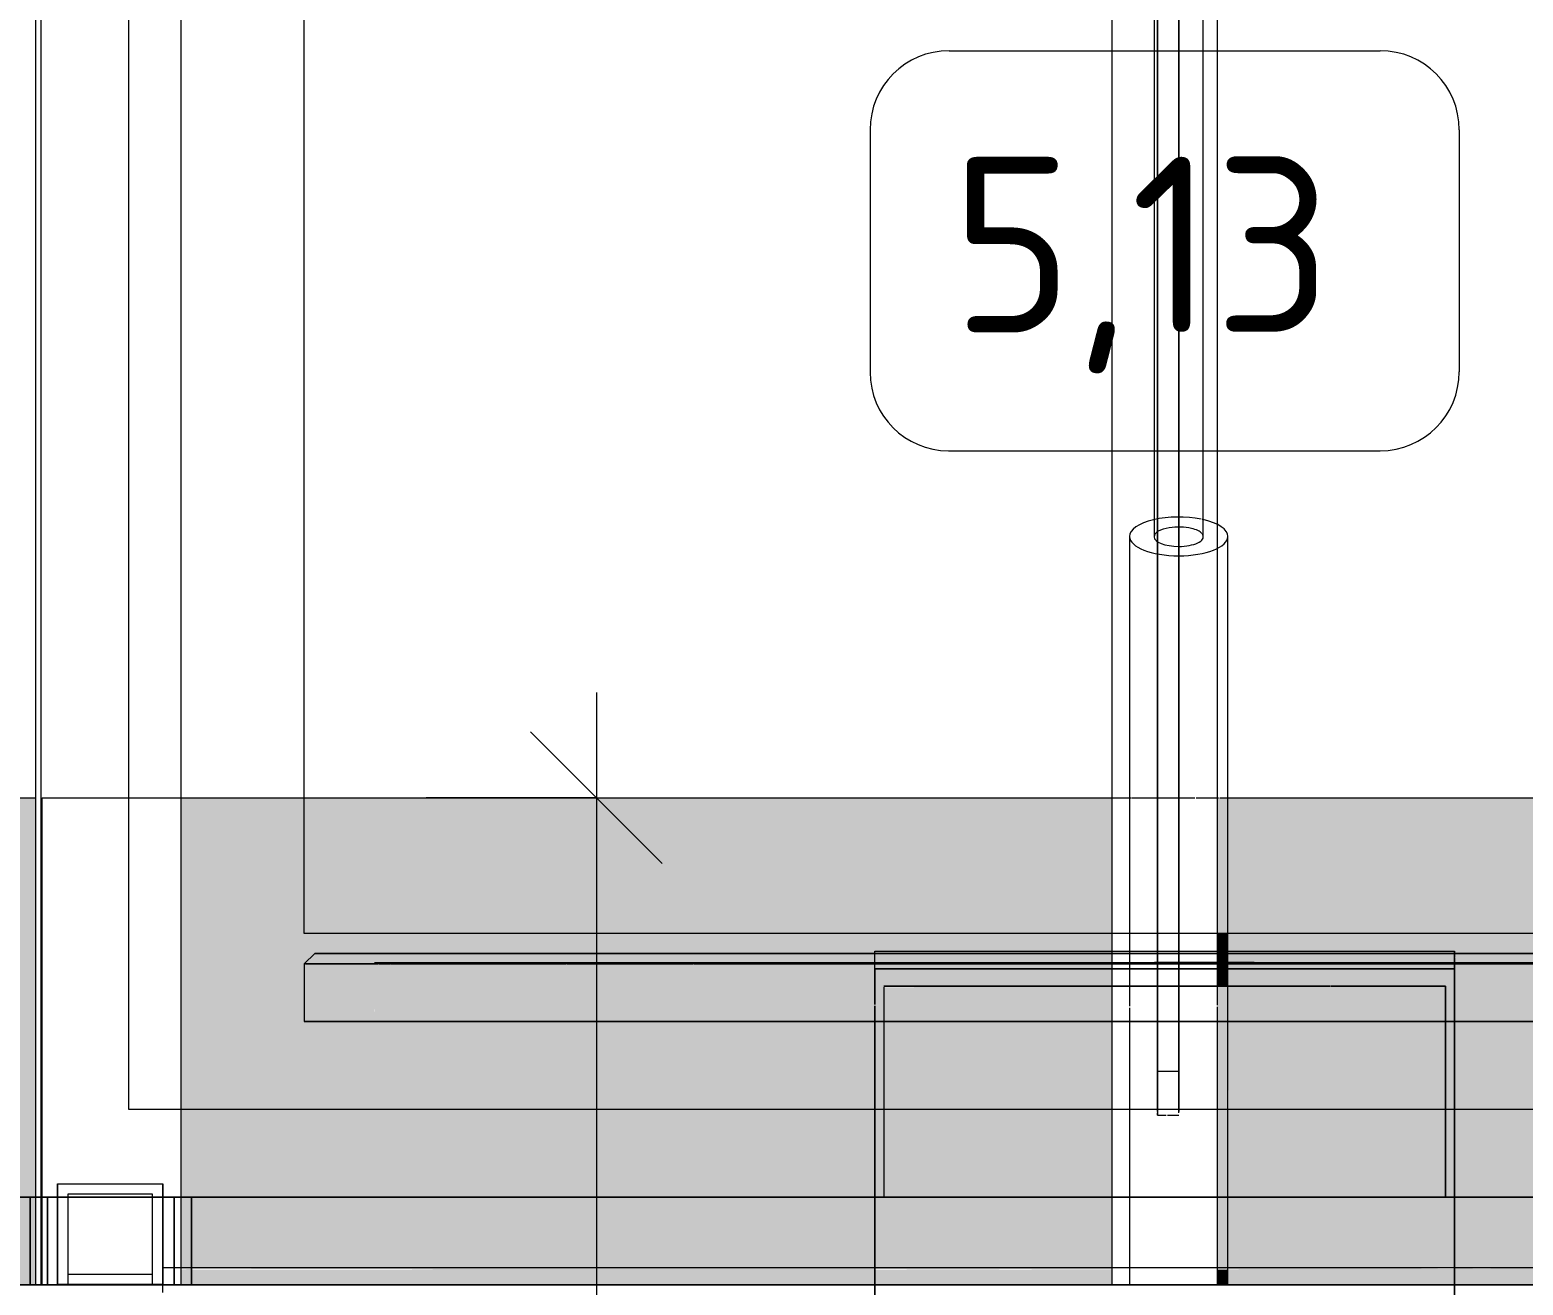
# Model space of a CAD drawing. Header units: millimetres. Extents: x 39486 to 115248, y -1987 to 27400.
# Drawn here: x 87314 to 87739.2, y 6461.3 to 6818.6 of the extents above; entities that cross this region are included whole.
import ezdxf

# ---------------------------------------------------------------- set-up
doc = ezdxf.new("R2010")
doc.units = ezdxf.units.MM
for name, color, linetype, lineweight in [('0-1', 7, 'Continuous', 9), ('A-ANNO-DIMS', 7, 'Continuous', 9), ('A-ANNO-DIMS-25', 7, 'Continuous', 9), ('I-FURN-IDEN', 7, 'Continuous', 9), ('I-WALL', 7, 'Continuous', 9)]:
    doc.layers.add(name, color=color, linetype=linetype, lineweight=lineweight)
for name, color, linetype, lineweight, true_color in [('I-FURN-10', 7, 'Continuous', 9, 0xf3f3f3), ('I-FURN-100', 7, 'Continuous', 9, 0xef9494), ('I-FURN-12', 7, 'Continuous', 9, 0xc9c9c9), ('I-FURN-13', 7, 'Continuous', 9, 0xb3b3b3), ('I-FURN-14', 7, 'Continuous', 9, 0xe0e0e0), ('I-FURN-15', 7, 'Continuous', 9, 0xe9bcbc), ('I-FURN-16', 7, 'Continuous', 9, 0xf2c6c6), ('I-FURN-17', 7, 'Continuous', 9, 0xedaeae), ('I-FURN-18', 7, 'Continuous', 9, 0xefd0d0), ('I-FURN-19', 7, 'Continuous', 9, 0xf5d7d7), ('I-FURN-20', 7, 'Continuous', 9, 0xd3d3d3), ('I-FURN-21', 7, 'Continuous', 9, 0xf38282), ('I-FURN-22', 7, 'Continuous', 9, 0xef7474), ('I-FURN-23', 7, 'Continuous', 9, 0xe97b7b), ('I-FURN-24', 7, 'Continuous', 9, 0xe96464), ('I-FURN-25', 7, 'Continuous', 9, 0xd3aeae), ('I-FURN-27', 7, 'Continuous', 9, 0xc1c1c1), ('I-FURN-28', 7, 'Continuous', 9, 0xdcdcdc), ('I-FURN-29', 7, 'Continuous', 9, 0xf6a7a7), ('I-FURN-3', 7, 'Continuous', 9, 0xc0c0c0), ('I-FURN-30', 7, 'Continuous', 9, 0xf39d9d), ('I-FURN-31', 7, 'Continuous', 9, 0xefa2a2), ('I-FURN-33', 7, 'Continuous', 9, 0xef9292), ('I-FURN-34', 7, 'Continuous', 9, 0xef7b7b), ('I-FURN-35', 7, 'Continuous', 9, 0xe0c6c6), ('I-FURN-37', 7, 'Continuous', 9, 0xe6e6e6), ('I-FURN-38', 7, 'Continuous', 9, 0xe0a0a0), ('I-FURN-39', 7, 'Continuous', 9, 0xe4a4a4), ('I-FURN-40', 7, 'Continuous', 9, 0xecbfbf), ('I-FURN-41', 7, 'Continuous', 9, 0xf17676), ('I-FURN-42', 7, 'Continuous', 9, 0xec6464), ('I-FURN-43', 7, 'Continuous', 9, 0xe46f6f), ('I-FURN-44', 7, 'Continuous', 9, 0xe45757), ('I-FURN-45', 7, 'Continuous', 9, 0xc99494), ('I-FURN-46', 7, 'Continuous', 9, 0x939393), ('I-FURN-47', 7, 'Continuous', 9, 0xf59f9f), ('I-FURN-48', 7, 'Continuous', 9, 0xf19292), ('I-FURN-49', 7, 'Continuous', 9, 0xec9a9a), ('I-FURN-50', 7, 'Continuous', 9, 0xec7272), ('I-FURN-51', 7, 'Continuous', 9, 0xec8989), ('I-FURN-52', 7, 'Continuous', 9, 0xd9b4b4), ('I-FURN-55', 7, 'Continuous', 9, 0xe96161), ('I-FURN-56', 7, 'Continuous', 9, 0xe06b6b), ('I-FURN-57', 7, 'Continuous', 9, 0xe05353), ('I-FURN-59', 7, 'Continuous', 9, 0xf2b2b2), ('I-FURN-60', 7, 'Continuous', 9, 0xed9292), ('I-FURN-62', 7, 'Continuous', 9, 0xc18b8b), ('I-FURN-65', 7, 'Continuous', 9, 0xa7a7a7), ('I-FURN-66', 7, 'Continuous', 9, 0xcecece), ('I-FURN-68', 7, 'Continuous', 9, 0xe93939), ('I-FURN-69', 7, 'Continuous', 9, 0xe01e1e), ('I-FURN-7', 7, 'Continuous', 9, 0xe9e9e9), ('I-FURN-70', 7, 'Continuous', 9, 0xd32b2b), ('I-FURN-71', 7, 'Continuous', 9, 0xd37878), ('I-FURN-73', 7, 'Continuous', 9, 0xe68b8b), ('I-FURN-74', 7, 'Continuous', 9, 0xe66363), ('I-FURN-75', 7, 'Continuous', 9, 0xa75a5a), ('I-FURN-78', 7, 'Continuous', 9, 0x818181), ('I-FURN-79', 7, 'Continuous', 9, 0xb9b9b9), ('I-FURN-8', 7, 'Continuous', 9, 0xefefef), ('I-FURN-82', 7, 'Continuous', 9, 0xd5d5d5), ('I-FURN-84', 7, 'Continuous', 9, 0xe96666), ('I-FURN-86', 7, 'Continuous', 9, 0xf39898), ('I-FURN-87', 7, 'Continuous', 9, 0xef6c6c), ('I-FURN-89', 7, 'Continuous', 9, 0xe05d5d), ('I-FURN-90', 7, 'Continuous', 9, 0xe94040), ('I-FURN-91', 7, 'Continuous', 9, 0xd38686), ('I-FURN-96', 7, 'Continuous', 9, 0xe42222), ('I-FURN-97', 7, 'Continuous', 9, 0xc94747), ('I-FURN-98', 7, 'Continuous', 9, 0xec3c3c), ('I-FURN-99', 7, 'Continuous', 9, 0xd97e7e)]:
    doc.layers.add(name, color=color, linetype=linetype, lineweight=lineweight, true_color=true_color)
doc.layers.add('I-FURN-109', color=7, linetype='Continuous', lineweight=9, true_color=0x7f7f7f, transparency=0.7)
doc.styles.add('GOST Common_2', font='GOST_Common.ttf', dxfattribs={"height": 50})
doc.styles.add('ISOCPEUR_1', font='isocpeur.ttf', dxfattribs={"width": 0.9, "height": 62.5})
doc.dimstyles.new('ISO-2_5_0_9К_БОЛЬШОЙ_1', dxfattribs={"dimscale": 304.8, "dimtxt": 62.248823, "dimasz": 0.123031, "dimexe": 0.098425, "dimexo": 0.246063, "dimgap": 0, "dimtad": 1, "dimdec": 0, "dimrnd": 10, "dimzin": 0, "dimdsep": 46, "dimtxsty": 'ISOCPEUR_1', "dimblk1": 'OBLIQUE', "dimblk2": 'OBLIQUE', "dimsah": 1, "dimcen": 0.09, "dimdle": 0.098425, "dimazin": 0, "dimtfac": 1, "dimtdec": 4, "dimtix": 1, "dimtmove": 0, "dimatfit": 3, "dimfxl": 1, "dimtvp": 1, "dimtolj": 1, "dimtzin": 0, "dimarcsym": 2})

# ---------------------------------------------------------------- blocks, each defined once
blk = doc.blocks.new('Sports-Recreation_Goals-Nets_Unisport_Upward-Hinged-Practice-Basketball-Goall - 5_13-29732154-Развертка 2_19-1')
at = {"layer": '0-1'}
for p, q in [((60471.42, 6674.33), (60471.42, 6841.22)), ((60457.42, 6838.58), (60457.42, 6674.33)), ((60450.42, 6674.41), (60450.42, 6561.33)), ((60478.42, 6561.33), (60478.42, 6674.41)), ((60450.42, 6561.33), (60450.42, 6556.34)), ((60478.42, 6556.34), (60478.42, 6561.33)), ((60450.42, 6556.34), (60450.42, 6555.7)), ((60478.42, 6555.7), (60478.42, 6556.34)), ((60215.42, 6552.69), (60218.42, 6555.7)), ((60215.42, 6552.69), (60215.42, 6536.33)), ((60450.42, 6555.7), (60450.42, 6553.25)), ((60450.42, 6553.06), (60450.42, 6551.34)), ((60478.42, 6551.34), (60478.42, 6555.7)), ((60450.42, 6551.34), (60450.42, 6546.34)), ((60478.42, 6546.34), (60478.42, 6551.34)), ((60450.42, 6546.34), (60450.42, 6540.71)), ((60478.42, 6536.33), (60478.42, 6546.34)), ((60450.42, 6540.23), (60450.42, 6536.33)), ((60450.42, 6536.32), (60450.42, 6511.33)), ((60478.42, 6511.33), (60478.42, 6536.32)), ((60450.42, 6511.33), (60450.42, 6486.34)), ((60458.42, 6509.65), (60460.85, 6509.65)), ((60461.27, 6509.65), (60464.42, 6509.65)), ((60478.42, 6486.34), (60478.42, 6511.33)), ((60450.42, 6486.34), (60450.42, 6465.77)), ((60478.42, 6465.77), (60478.42, 6486.34)), ((60183.38, 6466.21), (60175.18, 6466.21)), ((60377.92, 6466.21), (60183.38, 6466.21)), ((60542.92, 6466.21), (60377.92, 6466.21)), ((60450.42, 6465.69), (60450.42, 6461.33)), ((60478.42, 6461.33), (60478.42, 6465.71)), ((60737.43, 6466.21), (60542.92, 6466.21))]:
    blk.add_line(p, q, dxfattribs=at)
at = {"layer": 'I-FURN-10'}
for p, q in [((60464.42, 6679.93), (60464.42, 6676.98)), ((60175.18, 6461.45), (60175.18, 6465.97)), ((60175.18, 6465.77), (60175.18, 6461.45))]:
    blk.add_line(p, q, dxfattribs=at)
at = {"layer": 'I-FURN-100'}
for p, q in [((60380.42, 6511.33), (60380.42, 6486.34)), ((60540.42, 6511.33), (60540.42, 6486.34))]:
    blk.add_line(p, q, dxfattribs=at)
at = {"layer": 'I-FURN-12'}
blk.add_line((60464.42, 6556.34), (60464.42, 6561.33), dxfattribs=at)
at = {"layer": 'I-FURN-13'}
blk.add_line((60458.42, 6561.33), (60458.42, 6556.34), dxfattribs=at)
at = {"layer": 'I-FURN-14'}
for p, q in [((60458.42, 6838.58), (60458.42, 6679.34)), ((60458.42, 6675.63), (60458.42, 6561.33)), ((60475.42, 6600), (60475.42, 6677.66)), ((60145.18, 6486.34), (60145.18, 6490.11)), ((60175.18, 6486.34), (60175.18, 6490.11)), ((59910.44, 6486.34), (60377.92, 6486.34)), ((60137.38, 6461.33), (60137.38, 6486.34)), ((60183.38, 6486.34), (60137.38, 6486.34)), ((60148.18, 6486.34), (60148.18, 6487.24)), ((60172.18, 6487.24), (60172.18, 6486.34)), ((60183.38, 6461.33), (60183.38, 6486.34)), ((60542.92, 6486.34), (61010.4, 6486.34))]:
    blk.add_line(p, q, dxfattribs=at)
for centre, major_axis, start_param, end_param in [((60464.42, 6674.41), (14, 0), 1.098684, 2.105502), ((60464.42, 6674.33), (7, 0), 2.552544, 3.141593), ((60464.42, 6674.33), (7, 0), 1.963495, 2.552544), ((60464.42, 6674.33), (7, 0), 1.030461, 1.963495), ((60464.42, 6674.33), (7, 0), 0.337795, 1.027338), ((60464.42, 6674.41), (14, 0), 1.046506, 1.074186), ((60464.42, 6674.33), (7, 0), 0.19635, 0.309882)]:
    blk.add_ellipse(centre, major_axis=major_axis, ratio=0.394708, start_param=start_param, end_param=end_param, dxfattribs=at)
at = {"layer": 'I-FURN-15'}
for p, q in [((60458.42, 6526.45), (60458.42, 6536.32)), ((60458.42, 6511.07), (60458.42, 6526.45)), ((60464.42, 6511.33), (60464.42, 6516.4))]:
    blk.add_line(p, q, dxfattribs=at)
at = {"layer": 'I-FURN-16'}
for p, q in [((60458.42, 6510.65), (60458.42, 6511.07)), ((60464.42, 6510.48), (60464.42, 6511.33)), ((60464.42, 6510.33), (60464.42, 6510.48))]:
    blk.add_line(p, q, dxfattribs=at)
at = {"layer": 'I-FURN-17'}
for p, q in [((60458.42, 6511.33), (60458.42, 6510.48)), ((60458.42, 6510.48), (60458.42, 6509.65)), ((60458.42, 6509.65), (60458.42, 6510.33)), ((60475.42, 6486.34), (60475.42, 6511.33))]:
    blk.add_line(p, q, dxfattribs=at)
at = {"layer": 'I-FURN-18'}
for p, q in [((60464.42, 6536.32), (60464.42, 6526.45)), ((60464.42, 6526.45), (60464.42, 6511.07))]:
    blk.add_line(p, q, dxfattribs=at)
at = {"layer": 'I-FURN-19'}
blk.add_line((60464.42, 6511.07), (60464.42, 6510.65), dxfattribs=at)
at = {"layer": 'I-FURN-20'}
for p, q in [((60445.42, 6911.33), (60445.42, 6600)), ((60475.42, 6677.66), (60475.42, 6911.33)), ((60140.42, 6846.7), (60140.42, 6486.34)), ((60464.42, 6561.33), (60464.42, 6556.34)), ((60145.18, 6490.11), (60175.18, 6490.11)), ((60145.18, 6490.11), (60145.18, 6486.34)), ((60175.18, 6490.11), (60175.18, 6486.34)), ((60377.92, 6486.34), (59910.44, 6486.34)), ((60148.18, 6486.34), (60148.18, 6487.24)), ((60148.18, 6487.24), (60172.18, 6487.24)), ((60172.18, 6487.24), (60172.18, 6486.34)), ((61010.4, 6486.34), (60542.92, 6486.34)), ((60377.92, 6461.33), (59910.44, 6461.33)), ((61010.4, 6461.33), (60542.92, 6461.33))]:
    blk.add_line(p, q, dxfattribs=at)
for centre, major_axis, start_param, end_param in [((60464.42, 6674.41), (14, 0), 2.105502, 3.141593), ((60464.42, 6674.41), (14, 0), 0, 1.046506), ((60464.42, 6674.41), (14, 0), 3.141593, 4.712389), ((60464.42, 6674.33), (7, 0), 3.141593, 4.712389), ((60464.42, 6674.33), (7, 0), 4.712389, 6.479535), ((60464.42, 6674.41), (14, 0), 4.712389, 6.283185)]:
    blk.add_ellipse(centre, major_axis=major_axis, ratio=0.394708, start_param=start_param, end_param=end_param, dxfattribs=at)
at = {"layer": 'I-FURN-21'}
for p, q in [((60458.42, 6537.29), (60458.42, 6546.24)), ((60458.42, 6536.33), (60458.42, 6537.14))]:
    blk.add_line(p, q, dxfattribs=at)
at = {"layer": 'I-FURN-22'}
for p, q in [((60458.42, 6546.34), (60458.42, 6551.34)), ((60475.42, 6541), (60475.42, 6546.34)), ((60475.42, 6536.33), (60475.42, 6540.51))]:
    blk.add_line(p, q, dxfattribs=at)
at = {"layer": 'I-FURN-23'}
for p, q in [((60458.42, 6554.29), (60458.42, 6555.7)), ((60458.42, 6551.34), (60458.42, 6553.05))]:
    blk.add_line(p, q, dxfattribs=at)
at = {"layer": 'I-FURN-24'}
blk.add_line((60458.42, 6553.06), (60458.42, 6554.29), dxfattribs=at)
at = {"layer": 'I-FURN-25'}
blk.add_line((60458.42, 6555.7), (60458.42, 6556.34), dxfattribs=at)
at = {"layer": 'I-FURN-27'}
blk.add_line((60458.42, 6556.34), (60458.42, 6561.33), dxfattribs=at)
at = {"layer": 'I-FURN-28'}
for p, q in [((60458.42, 6561.33), (60458.42, 6596.21)), ((60180.42, 6465.94), (60180.42, 6486.34))]:
    blk.add_line(p, q, dxfattribs=at)
at = {"layer": 'I-FURN-29'}
blk.add_line((60464.42, 6546.34), (60464.42, 6536.61), dxfattribs=at)
at = {"layer": 'I-FURN-3'}
for p, q in [((60165.42, 6961.33), (60165.42, 6511.33)), ((60215.42, 6561.33), (60215.42, 6911.33)), ((60705.42, 6561.33), (60215.42, 6561.33)), ((60377.92, 6556.34), (60377.92, 6556.35)), ((60377.92, 6556.34), (60542.92, 6556.34)), ((60377.92, 6555.7), (60377.92, 6556.34)), ((60542.92, 6556.34), (60542.92, 6556.35)), ((60542.92, 6555.7), (60542.92, 6556.34)), ((60377.92, 6536.32), (60377.92, 6406.34)), ((60542.92, 6536.32), (60542.92, 6406.34)), ((60165.42, 6511.33), (60377.92, 6511.33)), ((60542.92, 6511.33), (60755.42, 6511.33)), ((59910.44, 6461.33), (60377.92, 6461.33)), ((60542.92, 6461.33), (61010.4, 6461.33))]:
    blk.add_line(p, q, dxfattribs=at)
blk.add_ellipse((60460.42, 6536.33), major_axis=(-245, 0), ratio=0.000004, start_param=4.05336, end_param=6.297355, dxfattribs=at)
for points, knots in [([(60377.92, 6556.35), (60384.46, 6556.35), (60397.71, 6556.35), (60414.66, 6556.35), (60428.55, 6556.35), (60439.15, 6556.35), (60449.82, 6556.35), (60460.42, 6556.35), (60471.02, 6556.35), (60481.68, 6556.35), (60492.28, 6556.35), (60506.18, 6556.35), (60523.13, 6556.35), (60536.38, 6556.35), (60542.92, 6556.35)], [0, 0, 0, 0, 0.125, 0.25, 0.3125, 0.375, 0.4375, 0.5, 0.5625, 0.625, 0.6875, 0.75, 0.875, 1, 1, 1, 1]), ([(60377.92, 6555.77), (60377.92, 6555.86), (60377.92, 6556.19), (60377.92, 6556.34), (60377.92, 6556.35)], [0.6671013, 0.6671013, 0.6671013, 0.6671013, 0.75, 1, 1, 1, 1]), ([(60542.92, 6556.35), (60542.92, 6556.34), (60542.92, 6556.19), (60542.92, 6555.86), (60542.92, 6555.77)], [0, 0, 0, 0, 0.25, 0.3329047, 0.3329047, 0.3329047, 0.3329047]), ([(60610.44, 6552.7), (60604.3, 6552.7), (60591.55, 6552.7), (60571.24, 6552.7), (60549.93, 6552.7), (60527.81, 6552.7), (60505.08, 6552.7), (60481.94, 6552.7), (60458.61, 6552.69), (60435.3, 6552.69), (60412.21, 6552.69), (60389.56, 6552.7), (60367.55, 6552.7), (60346.38, 6552.7), (60326.24, 6552.7), (60307.32, 6552.7), (60289.79, 6552.7), (60273.8, 6552.7), (60259.5, 6552.7), (60247.02, 6552.7), (60236.48, 6552.7), (60227.96, 6552.7), (60221.54, 6552.7), (60217.29, 6552.7), (60215.64, 6552.7), (60215.42, 6552.69), (60215.42, 6552.69)], [0, 0, 0, 0, 0.030303, 0.0606061, 0.0909091, 0.1212121, 0.1515152, 0.1818182, 0.2121212, 0.2424242, 0.2727273, 0.3030303, 0.3333333, 0.3636364, 0.3939394, 0.4242424, 0.4545455, 0.4848485, 0.5151515, 0.5454545, 0.5757576, 0.6060606, 0.6363636, 0.6666667, 0.6969697, 0.7097069, 0.7097069, 0.7097069, 0.7097069]), ([(60218.45, 6555.7), (60218.34, 6555.7), (60219.1, 6555.7), (60226.13, 6555.7), (60243.44, 6555.7), (60267.96, 6555.7), (60299.3, 6555.7), (60337.37, 6555.7), (60381.32, 6555.7), (60429.7, 6555.7), (60479.37, 6555.7), (60526.99, 6555.7), (60570.79, 6555.7), (60596.59, 6555.7), (60608.61, 6555.7)], [-543.0433, -543.0433, -543.0433, -543.0433, -520.774665, -471.353864, -425.742087, -380.13031, -334.518533, -288.906756, -239.485956, -190.065155, -140.644355, -91.223554, -45.611777, 0, 0, 0, 0])]:
    blk.add_open_spline(points, degree=3, knots=knots, dxfattribs=at)
at = {"layer": 'I-FURN-30'}
blk.add_line((60464.42, 6551.34), (60464.42, 6546.34), dxfattribs=at)
at = {"layer": 'I-FURN-31'}
blk.add_line((60464.42, 6553.06), (60464.42, 6551.34), dxfattribs=at)
at = {"layer": 'I-FURN-33'}
blk.add_line((60464.42, 6555.7), (60464.42, 6555.06), dxfattribs=at)
at = {"layer": 'I-FURN-34'}
blk.add_line((60464.42, 6555.06), (60464.42, 6553.06), dxfattribs=at)
at = {"layer": 'I-FURN-35'}
blk.add_line((60464.42, 6556.34), (60464.42, 6555.7), dxfattribs=at)
at = {"layer": 'I-FURN-37'}
for p, q in [((60464.42, 6596.21), (60464.42, 6561.33)), ((60180.42, 6461.33), (60180.42, 6465.94))]:
    blk.add_line(p, q, dxfattribs=at)
at = {"layer": 'I-FURN-38'}
for p, q in [((60475.42, 6511.33), (60475.42, 6536.32)), ((60458.42, 6516.4), (60458.42, 6511.33))]:
    blk.add_line(p, q, dxfattribs=at)
at = {"layer": 'I-FURN-39'}
for p, q in [((60458.42, 6536.32), (60458.42, 6522.09)), ((60458.42, 6522.09), (60458.42, 6516.4)), ((60464.42, 6522.09), (60458.42, 6522.09))]:
    blk.add_line(p, q, dxfattribs=at)
at = {"layer": 'I-FURN-40'}
for p, q in [((60464.42, 6522.09), (60464.42, 6536.32)), ((60464.42, 6516.4), (60464.42, 6522.09))]:
    blk.add_line(p, q, dxfattribs=at)
at = {"layer": 'I-FURN-41'}
for p, q in [((60458.42, 6546.24), (60458.42, 6537.29)), ((60458.42, 6537.14), (60458.42, 6536.33))]:
    blk.add_line(p, q, dxfattribs=at)
at = {"layer": 'I-FURN-42'}
blk.add_line((60458.42, 6551.34), (60458.42, 6546.34), dxfattribs=at)
at = {"layer": 'I-FURN-43'}
for p, q in [((60458.42, 6555.7), (60458.42, 6554.29)), ((60458.42, 6553.05), (60458.42, 6551.34))]:
    blk.add_line(p, q, dxfattribs=at)
at = {"layer": 'I-FURN-44'}
blk.add_line((60458.42, 6554.29), (60458.42, 6553.06), dxfattribs=at)
at = {"layer": 'I-FURN-45'}
blk.add_line((60458.42, 6556.34), (60458.42, 6555.7), dxfattribs=at)
at = {"layer": 'I-FURN-46'}
for p, q in [((60165.42, 6961.33), (60165.42, 6511.33)), ((60215.42, 6561.33), (60215.42, 6911.33)), ((60180.42, 6600), (60180.42, 6846.7)), ((60705.42, 6561.33), (60215.42, 6561.33)), ((60165.42, 6511.33), (60377.92, 6511.33)), ((60542.92, 6511.33), (60755.42, 6511.33))]:
    blk.add_line(p, q, dxfattribs=at)
at = {"layer": 'I-FURN-47'}
blk.add_line((60464.42, 6536.61), (60464.42, 6546.34), dxfattribs=at)
at = {"layer": 'I-FURN-48'}
blk.add_line((60464.42, 6546.34), (60464.42, 6551.34), dxfattribs=at)
at = {"layer": 'I-FURN-49'}
blk.add_line((60464.42, 6551.34), (60464.42, 6553.06), dxfattribs=at)
at = {"layer": 'I-FURN-50'}
blk.add_line((60464.42, 6553.06), (60464.42, 6555.06), dxfattribs=at)
at = {"layer": 'I-FURN-51'}
blk.add_line((60464.42, 6555.06), (60464.42, 6555.7), dxfattribs=at)
at = {"layer": 'I-FURN-52'}
blk.add_line((60464.42, 6555.7), (60464.42, 6556.34), dxfattribs=at)
at = {"layer": 'I-FURN-55'}
blk.add_line((60475.42, 6546.34), (60475.42, 6551.34), dxfattribs=at)
at = {"layer": 'I-FURN-56'}
blk.add_line((60475.42, 6551.34), (60475.42, 6553.06), dxfattribs=at)
at = {"layer": 'I-FURN-57'}
blk.add_line((60475.42, 6553.06), (60475.42, 6555.7), dxfattribs=at)
at = {"layer": 'I-FURN-59'}
blk.add_line((60475.42, 6461.33), (60475.42, 6465.7), dxfattribs=at)
at = {"layer": 'I-FURN-60'}
for p, q in [((60475.42, 6465.77), (60475.42, 6486.34)), ((60445.42, 6465.71), (60445.42, 6461.33))]:
    blk.add_line(p, q, dxfattribs=at)
at = {"layer": 'I-FURN-62'}
blk.add_line((60475.42, 6555.7), (60475.42, 6556.34), dxfattribs=at)
at = {"layer": 'I-FURN-65'}
blk.add_line((60475.42, 6556.34), (60475.42, 6561.33), dxfattribs=at)
at = {"layer": 'I-FURN-66'}
blk.add_line((60475.42, 6561.33), (60475.42, 6600), dxfattribs=at)
at = {"layer": 'I-FURN-68'}
blk.add_line((60445.42, 6546.29), (60445.42, 6536.33), dxfattribs=at)
at = {"layer": 'I-FURN-69'}
blk.add_line((60445.42, 6551.34), (60445.42, 6546.34), dxfattribs=at)
at = {"layer": 'I-FURN-7'}
for p, q in [((60464.42, 6679.93), (60464.42, 6838.46)), ((60458.42, 6679.34), (60458.42, 6833.96)), ((60458.42, 6679.34), (60458.42, 6675.97)), ((60458.42, 6596.21), (60458.42, 6675.63)), ((60464.42, 6561.33), (60464.42, 6676.98)), ((60137.38, 6486.34), (60137.38, 6461.33)), ((60142.32, 6486.34), (60137.38, 6486.34)), ((60140.42, 6486.34), (60140.42, 6461.33)), ((60178.45, 6486.34), (60142.32, 6486.34)), ((60142.32, 6461.33), (60142.32, 6486.34)), ((60142.32, 6486.34), (60142.32, 6461.33)), ((60145.18, 6486.34), (60145.18, 6461.45)), ((60148.18, 6464.32), (60148.18, 6486.34)), ((60172.18, 6486.34), (60172.18, 6464.32)), ((60175.18, 6486.34), (60175.18, 6461.45)), ((60178.45, 6461.33), (60178.45, 6486.34)), ((60178.45, 6486.34), (60183.38, 6486.34)), ((60178.45, 6486.34), (60178.45, 6461.33)), ((60183.38, 6486.34), (60183.38, 6461.33)), ((60172.18, 6464.32), (60148.18, 6464.32)), ((60175.18, 6461.45), (60145.18, 6461.45))]:
    blk.add_line(p, q, dxfattribs=at)
at = {"layer": 'I-FURN-70'}
blk.add_line((60445.42, 6555.7), (60445.42, 6551.34), dxfattribs=at)
at = {"layer": 'I-FURN-71'}
blk.add_line((60445.42, 6536.32), (60445.42, 6511.33), dxfattribs=at)
at = {"layer": 'I-FURN-73'}
blk.add_line((60445.42, 6511.33), (60445.42, 6486.34), dxfattribs=at)
at = {"layer": 'I-FURN-74'}
blk.add_line((60445.42, 6486.34), (60445.42, 6465.71), dxfattribs=at)
at = {"layer": 'I-FURN-75'}
blk.add_line((60445.42, 6556.34), (60445.42, 6555.7), dxfattribs=at)
at = {"layer": 'I-FURN-78'}
for p, q in [((60180.42, 6511.33), (60180.42, 6600)), ((60445.42, 6561.33), (60445.42, 6556.34))]:
    blk.add_line(p, q, dxfattribs=at)
at = {"layer": 'I-FURN-79'}
for p, q in [((60445.42, 6600), (60445.42, 6561.33)), ((60180.42, 6486.34), (60180.42, 6511.33))]:
    blk.add_line(p, q, dxfattribs=at)
at = {"layer": 'I-FURN-8'}
for p, q in [((60464.42, 6833.96), (60464.42, 6679.93)), ((60464.42, 6676.98), (60464.42, 6679.93)), ((60458.42, 6675.97), (60458.42, 6679.34)), ((60464.42, 6676.98), (60464.42, 6596.21)), ((60145.18, 6461.45), (60145.18, 6486.34)), ((60148.18, 6461.45), (60148.18, 6486.34)), ((60172.18, 6486.34), (60172.18, 6461.45)), ((60175.18, 6465.97), (60175.18, 6486.34)), ((60148.18, 6461.45), (60148.18, 6464.32)), ((60172.18, 6464.32), (60172.18, 6461.45)), ((60175.18, 6461.63), (60175.18, 6466.21))]:
    blk.add_line(p, q, dxfattribs=at)
at = {"layer": 'I-FURN-82'}
blk.add_line((60175.18, 6459.17), (60175.18, 6461.37), dxfattribs=at)
at = {"layer": 'I-FURN-84'}
for p, q in [((60380.42, 6511.33), (60380.42, 6486.34)), ((60540.42, 6486.34), (60540.42, 6511.33)), ((60542.92, 6486.34), (60377.92, 6486.34)), ((60380.42, 6486.34), (60540.42, 6486.34)), ((60542.92, 6461.33), (60377.92, 6461.33))]:
    blk.add_line(p, q, dxfattribs=at)
at = {"layer": 'I-FURN-86'}
for p, q in [((60380.42, 6486.34), (60540.42, 6486.34)), ((60540.42, 6486.34), (60380.42, 6486.34))]:
    blk.add_line(p, q, dxfattribs=at)
at = {"layer": 'I-FURN-87'}
for p, q in [((60377.92, 6486.34), (60380.42, 6486.34)), ((60540.42, 6486.34), (60542.92, 6486.34))]:
    blk.add_line(p, q, dxfattribs=at)
at = {"layer": 'I-FURN-89'}
for p, q in [((60377.92, 6551.34), (60377.92, 6555.54)), ((60542.92, 6554.48), (60542.92, 6555.7)), ((60542.92, 6551.43), (60542.92, 6554.32)), ((60377.92, 6551.35), (60377.92, 6551.34)), ((60377.92, 6551.34), (60542.92, 6551.34)), ((60377.92, 6551.34), (60377.92, 6541.15)), ((60542.92, 6551.35), (60542.92, 6551.34)), ((60542.92, 6551.34), (60542.92, 6536.33)), ((60377.92, 6540.79), (60377.92, 6536.33)), ((60377.92, 6461.33), (60542.92, 6461.33))]:
    blk.add_line(p, q, dxfattribs=at)
for start_param, end_param in [(0.403415, 0.911767), (0.911767, 1.583787), (1.584966, 2.73739)]:
    blk.add_ellipse((60460.42, 6536.33), major_axis=(-245, 0), ratio=0.000004, start_param=start_param, end_param=end_param, dxfattribs=at)
for points, knots in [([(60215.79, 6552.69), (60216.22, 6552.69), (60217.81, 6552.69), (60222.4, 6552.69), (60228.41, 6552.69), (60233.15, 6552.69), (60235.21, 6552.69)], [0.7272727, 0.7272727, 0.7272727, 0.7272727, 0.7575758, 0.7878788, 0.8181818, 0.8385794, 0.8385794, 0.8385794, 0.8385794]), ([(60312.23, 6555.7), (60288.17, 6555.7), (60257.18, 6555.7), (60237.57, 6555.7), (60232.34, 6555.7)], [-760.26062, -760.26062, -760.26062, -760.26062, -669.037066, -622.092184, -622.092184, -622.092184, -622.092184]), ([(60562.43, 6555.7), (60554.78, 6555.7), (60531.65, 6555.7), (60491.13, 6555.7), (60441.47, 6555.7), (60378.8, 6555.7), (60336.26, 6555.7), (60312.23, 6555.7)], [-264.784813, -264.784813, -264.784813, -264.784813, -239.485956, -190.065155, -140.644355, -91.223554, 0, 0, 0, 0]), ([(60377.92, 6551.35), (60377.92, 6552.14), (60377.92, 6553.54), (60377.92, 6554.9), (60377.92, 6555.46), (60377.92, 6555.62)], [0, 0, 0, 0, 0.25, 0.5, 0.6254996, 0.6254996, 0.6254996, 0.6254996]), ([(60542.92, 6555.77), (60542.92, 6555.58), (60542.92, 6555.21), (60542.92, 6554.73), (60542.92, 6554.55)], [0.3333865, 0.3333865, 0.3333865, 0.3333865, 0.5, 0.5904373, 0.5904373, 0.5904373, 0.5904373]), ([(60542.92, 6554.39), (60542.92, 6554.11), (60542.92, 6553.22), (60542.92, 6552.14), (60542.92, 6551.35)], [0.6148305, 0.6148305, 0.6148305, 0.6148305, 0.75, 1, 1, 1, 1]), ([(60613.69, 6555.7), (60604.26, 6555.7), (60587.65, 6555.7), (60569.74, 6555.7), (60562.46, 6555.7)], [-325.470948, -325.470948, -325.470948, -325.470948, -288.906756, -264.819131, -264.819131, -264.819131, -264.819131]), ([(60542.92, 6551.35), (60536.35, 6551.35), (60523.06, 6551.35), (60506.1, 6551.35), (60492.22, 6551.35), (60481.64, 6551.35), (60471, 6551.35), (60460.42, 6551.35), (60449.84, 6551.35), (60439.2, 6551.35), (60428.62, 6551.35), (60414.74, 6551.35), (60397.77, 6551.35), (60384.48, 6551.35), (60377.92, 6551.35)], [0, 0, 0, 0, 0.125, 0.25, 0.3125, 0.375, 0.4375, 0.5, 0.5625, 0.625, 0.6875, 0.75, 0.875, 1, 1, 1, 1])]:
    blk.add_open_spline(points, degree=3, knots=knots, dxfattribs=at)
for points in [[(60232.46, 6555.7), (60232.43, 6555.7), (60232.42, 6555.7), (60232.42, 6555.7)], [(60232.42, 6555.7), (60232.45, 6555.7), (60232.81, 6555.7), (60233.5, 6555.7)]]:
    blk.add_open_spline(points, degree=3, dxfattribs=at)
at = {"layer": 'I-FURN-90'}
for p, q in [((60377.92, 6541.15), (60377.92, 6551.34)), ((60542.92, 6536.33), (60542.92, 6551.34)), ((60377.92, 6536.33), (60377.92, 6540.79))]:
    blk.add_line(p, q, dxfattribs=at)
for points in [[(60235.21, 6552.69), (60235.59, 6552.69), (60235.97, 6552.69), (60236.36, 6552.69)], [(60235.82, 6553.06), (60235.55, 6553.06), (60235.42, 6553.06), (60235.42, 6553.06)], [(60236.67, 6552.7), (60237.21, 6552.7), (60237.76, 6552.7), (60238.32, 6552.7)], [(60238.32, 6552.7), (60238.8, 6552.7), (60239.29, 6552.7), (60239.79, 6552.7)], [(60310.39, 6552.7), (60315.49, 6552.7), (60320.74, 6552.7), (60326.12, 6552.7)], [(60326.36, 6552.7), (60327.4, 6552.7), (60328.44, 6552.7), (60329.48, 6552.7)], [(60329.48, 6552.7), (60336.05, 6552.7), (60349.59, 6552.69), (60363.8, 6552.69), (60371.04, 6552.69)], [(60371.04, 6552.69), (60378.28, 6552.69), (60385.65, 6552.7), (60393.13, 6552.7)], [(60393.13, 6552.7), (60400.6, 6552.7), (60408.18, 6552.7), (60415.83, 6552.7)], [(60415.83, 6552.7), (60423.47, 6552.69), (60431.18, 6552.69), (60438.93, 6552.69)], [(60438.93, 6552.69), (60446.67, 6552.69), (60462.23, 6552.69), (60485.54, 6552.7), (60500.93, 6552.7), (60508.56, 6552.7)], [(60508.56, 6552.7), (60516.18, 6552.7), (60531.28, 6552.7), (60545.95, 6552.69), (60553.15, 6552.69)], [(60553.15, 6552.69), (60560.35, 6552.69), (60567.4, 6552.69), (60574.29, 6552.69)]]:
    blk.add_open_spline(points, degree=3, dxfattribs=at)
for points, knots in [([(60239.99, 6552.7), (60242.81, 6552.7), (60249.54, 6552.7), (60261.6, 6552.69), (60275.39, 6552.69), (60285.26, 6552.7), (60289.94, 6552.7)], [0.8535407, 0.8535407, 0.8535407, 0.8535407, 0.8787879, 0.9090909, 0.9393939, 0.9648079, 0.9648079, 0.9648079, 0.9648079]), ([(60290.23, 6552.7), (60291.04, 6552.7), (60297.48, 6552.7), (60304.25, 6552.7), (60310.39, 6552.7)], [0.96533546, 0.96533546, 0.96533546, 0.96533546, 0.96969697, 1, 1, 1, 1])]:
    blk.add_open_spline(points, degree=3, knots=knots, dxfattribs=at)
at = {"layer": 'I-FURN-91'}
for p, q in [((60377.92, 6406.34), (60377.92, 6536.32)), ((60542.92, 6406.34), (60542.92, 6536.32)), ((60377.92, 6511.33), (60542.92, 6511.33))]:
    blk.add_line(p, q, dxfattribs=at)
for major_axis, start_param, end_param in [((-245, 0), 0.014169, 0.403415), ((-225, 0), 4.727844, 7.194952), ((-225, 0), 0.911767, 3.043562), ((-225, 0), 4.05336, 4.726558)]:
    blk.add_ellipse((60460.42, 6536.33), major_axis=major_axis, ratio=0.000004, start_param=start_param, end_param=end_param, dxfattribs=at)
for points, knots in [([(60232.34, 6555.7), (60232.07, 6555.7), (60226.37, 6555.7), (60220.37, 6555.7), (60218.58, 6555.7), (60218.45, 6555.7)], [-622.092184, -622.092184, -622.092184, -622.092184, -619.616266, -570.195465, -543.0433, -543.0433, -543.0433, -543.0433]), ([(60306.84, 6555.7), (60297.14, 6555.7), (60278.45, 6555.7), (60255.99, 6555.7), (60239.68, 6555.7), (60233.51, 6555.7), (60232.55, 6555.7), (60232.46, 6555.7)], [-397.522475, -397.522475, -397.522475, -397.522475, -358.1393, -315.166221, -272.193142, -225.631396, -212.230697, -212.230697, -212.230697, -212.230697]), ([(60233.5, 6555.7), (60233.71, 6555.7), (60235.69, 6555.7), (60243.26, 6555.7), (60268.41, 6555.7), (60298.14, 6555.7), (60320.8, 6555.7)], [-185.701859, -185.701859, -185.701859, -185.701859, -179.06965, -132.507904, -85.946158, 0, 0, 0, 0]), ([(60235.42, 6553.06), (60235.42, 6553.06), (60236.2, 6553.06), (60239.66, 6553.06), (60245.39, 6553.06), (60253.33, 6553.06), (60263.34, 6553.06), (60271.34, 6553.06), (60275.62, 6553.06)], [0.2903226, 0.2903226, 0.2903226, 0.2903226, 0.3225806, 0.3548387, 0.3870968, 0.4193548, 0.4516129, 0.4834456, 0.4834456, 0.4834456, 0.4834456]), ([(60275.71, 6553.06), (60271.37, 6553.06), (60263.32, 6553.05), (60253.27, 6553.06), (60245.35, 6553.06), (60239.63, 6553.06), (60236.87, 6553.06), (60236.01, 6553.06), (60235.82, 6553.06)], [0.0967742, 0.0967742, 0.0967742, 0.0967742, 0.1290323, 0.1612903, 0.1935484, 0.2258065, 0.2580645, 0.2710987, 0.2710987, 0.2710987, 0.2710987]), ([(60562.47, 6555.7), (60550.1, 6555.7), (60522.65, 6555.7), (60478.27, 6555.7), (60431.49, 6555.7), (60385.89, 6555.7), (60344.49, 6555.7), (60319.39, 6555.7), (60307.93, 6555.7), (60307.15, 6555.7)], [-671.823684, -671.823684, -671.823684, -671.823684, -630.332443, -583.770697, -537.208951, -490.647205, -444.085459, -401.11238, -397.932556, -397.932556, -397.932556, -397.932556]), ([(60320.8, 6555.7), (60343.44, 6555.7), (60383.52, 6555.7), (60442.56, 6555.7), (60489.35, 6555.7), (60529.68, 6555.7), (60553.4, 6555.7), (60562.48, 6555.7)], [-716.278601, -716.278601, -716.278601, -716.278601, -630.332443, -583.770697, -537.208951, -490.647205, -460.207007, -460.207007, -460.207007, -460.207007])]:
    blk.add_open_spline(points, degree=3, knots=knots, dxfattribs=at)
for points in [[(60289.65, 6553.06), (60284.7, 6553.06), (60280.05, 6553.06), (60275.71, 6553.06)], [(60275.79, 6553.06), (60280.13, 6553.06), (60284.79, 6553.06), (60289.74, 6553.06)], [(60322.64, 6553.06), (60316.63, 6553.06), (60305.09, 6553.05), (60294.6, 6553.06), (60289.65, 6553.06)], [(60289.74, 6553.06), (60294.7, 6553.06), (60305.19, 6553.06), (60322.52, 6553.06), (60341.26, 6553.06), (60361.22, 6553.06), (60382.21, 6553.06), (60403.99, 6553.06), (60426.36, 6553.07), (60449.08, 6553.06), (60471.91, 6553.06), (60494.62, 6553.06), (60516.98, 6553.06), (60538.76, 6553.06), (60559.74, 6553.06), (60579.7, 6553.06), (60592.19, 6553.06), (60598.2, 6553.06)], [(60685.42, 6553.06), (60685.42, 6553.06), (60684.64, 6553.05), (60681.18, 6553.06), (60675.45, 6553.06), (60667.51, 6553.06), (60657.45, 6553.06), (60645.37, 6553.06), (60631.39, 6553.06), (60615.65, 6553.06), (60598.32, 6553.06), (60579.58, 6553.06), (60559.61, 6553.06), (60538.63, 6553.06), (60516.84, 6553.06), (60494.48, 6553.06), (60471.76, 6553.07), (60448.93, 6553.06), (60426.22, 6553.06), (60403.85, 6553.05), (60382.07, 6553.06), (60361.09, 6553.06), (60341.13, 6553.05), (60328.65, 6553.06), (60322.64, 6553.06)]]:
    blk.add_open_spline(points, degree=3, dxfattribs=at)
at = {"layer": 'I-FURN-96'}
for p, q in [((60507.55, 6546.34), (60380.42, 6546.34)), ((60380.42, 6546.05), (60380.42, 6536.33)), ((60540.42, 6546.34), (60507.73, 6546.34)), ((60540.42, 6536.33), (60540.42, 6546.34))]:
    blk.add_line(p, q, dxfattribs=at)
at = {"layer": 'I-FURN-97'}
for p, q in [((60380.42, 6536.32), (60380.42, 6511.33)), ((60540.42, 6511.33), (60540.42, 6536.32)), ((60377.92, 6511.33), (60542.92, 6511.33))]:
    blk.add_line(p, q, dxfattribs=at)
at = {"layer": 'I-FURN-98'}
for p, q in [((60380.42, 6546.34), (60507.55, 6546.34)), ((60380.42, 6546.05), (60380.42, 6536.33)), ((60507.73, 6546.34), (60540.42, 6546.34)), ((60540.42, 6546.34), (60540.42, 6536.33))]:
    blk.add_line(p, q, dxfattribs=at)
at = {"layer": 'I-FURN-99'}
for p, q in [((60380.42, 6536.32), (60380.42, 6511.33)), ((60540.42, 6536.32), (60540.42, 6511.33))]:
    blk.add_line(p, q, dxfattribs=at)
blk = doc.blocks.new('Мат в спортивном зале - Т8-V67-Развертка 2_19-1')
at = {"layer": 'I-FURN-109'}
h = blk.add_hatch(color=256, dxfattribs=at)
h.paths.add_polyline_path([(60367.69, 6511.33), (60377.92, 6511.33), (60377.92, 6536.32), (60266.72, 6536.32), (60266.72, 6511.33), (60365.68, 6511.33)])
h.paths.add_polyline_path([(60676.94, 6561.33), (60478.41, 6561.33), (60478.41, 6556.35), (60542.92, 6556.34), (60542.92, 6555.7), (60676.94, 6555.7), (60676.94, 6557.37)])
h.paths.add_polyline_path([(60740.42, 6511.33), (60740.42, 6600), (60705.42, 6600), (60705.22, 6561.33), (60676.94, 6561.33), (60676.94, 6555.7), (60702.66, 6555.41), (60705.22, 6552.58), (60705.39, 6536.33), (60542.92, 6536.32), (60542.92, 6511.33), (60705.42, 6511.33)])
h.paths.add_polyline_path([(60259.1, 6511.33), (60266.72, 6511.33), (60266.72, 6536.32), (60259.1, 6536.32)])
h.paths.add_polyline_path([(60238.19, 6511.33), (60259.1, 6511.33), (60259.1, 6536.32), (60238.19, 6536.32)])
h.paths.add_polyline_path([(60180.42, 6511.33), (60238.19, 6511.33), (60238.19, 6536.32), (60215.44, 6536.33), (60215.62, 6552.7), (60218.45, 6555.7), (60377.92, 6555.7), (60377.92, 6556.34), (60445.42, 6556.35), (60445.42, 6561.33), (60215.42, 6561.33), (60215.42, 6600), (60180.42, 6600), (60180.42, 6526.33)])
h = blk.add_hatch(color=256, dxfattribs=at)
h.paths.add_polyline_path([(60180.42, 6486.34), (60377.92, 6486.34), (60377.92, 6511.33), (60180.42, 6511.33), (60180.42, 6503.02)])
h.paths.add_polyline_path([(60609.58, 6486.34), (60740.42, 6486.34), (60740.42, 6511.33), (60542.92, 6511.33), (60542.92, 6486.34)])
h.paths.add_polyline_path([(60780.42, 6486.34), (60780.82, 6486.34), (60780.82, 6600), (60780.42, 6600), (60780.42, 6503.02)])
h.paths.add_polyline_path([(60705.42, 6561.33), (60705.42, 6600), (60478.41, 6600), (60478.41, 6561.33), (60704.03, 6561.33)])
h.paths.add_polyline_path([(60278.99, 6561.33), (60445.42, 6561.33), (60445.42, 6600), (60215.42, 6600), (60215.42, 6561.33), (60231.76, 6561.33)])
h = blk.add_hatch(color=256, dxfattribs=at)
h.paths.add_polyline_path([(60679.72, 6465.77), (60737.43, 6465.97), (60737.43, 6486.34), (60542.92, 6486.34), (60543.09, 6465.88), (60590.89, 6466.06), (60669.68, 6465.86)])
h.paths.add_polyline_path([(60377.92, 6465.77), (60377.92, 6486.34), (60183.38, 6486.34), (60183.38, 6465.93), (60270.41, 6465.77), (60359.67, 6465.77)])
h.paths.add_polyline_path([(60478.23, 6561.33), (60478.41, 6561.33), (60478.15, 6600), (60475.42, 6600), (60475.42, 6561.33), (60478.15, 6561.33)])
for points in [[(60478.41, 6556.35), (60478.12, 6561.33), (60475.42, 6561.33), (60475.42, 6556.35), (60478.41, 6556.35)], [(60477.62, 6555.7), (60478.41, 6555.7), (60478.15, 6556.34), (60475.42, 6556.34), (60475.42, 6555.7), (60477.5, 6555.7)], [(60475.42, 6553.06), (60476.51, 6553.06), (60476.48, 6555.7), (60475.42, 6555.7), (60475.42, 6553.47)], [(60478.41, 6551.35), (60478.15, 6555.7), (60476.48, 6555.7), (60476.51, 6553.06), (60475.42, 6553.06), (60475.42, 6551.35), (60478.41, 6551.35)], [(60476.06, 6546.34), (60478.41, 6546.34), (60478.15, 6551.34), (60475.42, 6551.34), (60475.6, 6546.34)], [(60476.06, 6536.33), (60478.41, 6536.33), (60478.15, 6546.34), (60475.42, 6546.34), (60475.42, 6536.33)], [(60478.02, 6486.34), (60478.41, 6486.34), (60478.19, 6511.33), (60475.42, 6511.33), (60475.42, 6486.34), (60477.71, 6486.34)], [(60478.13, 6461.33), (60478.38, 6461.33), (60478.13, 6465.71), (60475.42, 6465.65), (60475.42, 6461.33), (60477.81, 6461.33)]]:
    blk.add_hatch(color=256, dxfattribs=at).paths.add_polyline_path(points)
h = blk.add_hatch(color=256, dxfattribs=at)
h.paths.add_polyline_path([(60705.39, 6536.33), (60705.04, 6552.88), (60702.39, 6555.7), (60688.21, 6555.55), (60685.41, 6552.7), (60685.22, 6540.15), (60685.4, 6536.33), (60705.05, 6536.33)])
h.paths.add_polyline_path([(60219.58, 6536.33), (60235.44, 6536.33), (60235.69, 6545.13), (60235.42, 6553.06), (60232.46, 6555.7), (60218.45, 6555.7), (60215.62, 6552.69), (60215.62, 6536.33), (60217.66, 6536.33)])
h.paths.add_polyline_path([(60542.92, 6555.7), (60542.92, 6556.34), (60478.41, 6556.34), (60478.41, 6555.7), (60538.5, 6555.7)])
h.paths.add_polyline_path([(60377.92, 6555.7), (60445.42, 6555.7), (60445.42, 6556.35), (60377.92, 6556.34)])
h.paths.add_polyline_path([(60233.49, 6555.7), (60233.49, 6555.7), (60232.46, 6555.7)])
h = blk.add_hatch(color=256, dxfattribs=at)
h.paths.add_polyline_path([(60540.42, 6511.33), (60542.92, 6511.33), (60542.92, 6536.32), (60540.42, 6536.32), (60540.42, 6531.24)])
h.paths.add_polyline_path([(60380.42, 6511.33), (60380.42, 6536.32), (60377.92, 6536.32), (60377.92, 6511.33)])
h.paths.add_polyline_path([(60542.92, 6555.7), (60542.92, 6555.7), (60538.5, 6555.7)])
h.paths.add_polyline_path([(60685.4, 6536.33), (60685.17, 6546.06), (60685.42, 6553.06), (60688.38, 6555.7), (60542.92, 6555.7), (60542.92, 6536.33), (60680.46, 6536.33), (60680.46, 6536.33), (60685.22, 6536.33)])
h.paths.add_polyline_path([(60235.44, 6536.33), (60377.92, 6536.33), (60377.92, 6555.7), (60232.46, 6555.7), (60235.43, 6552.7), (60235.58, 6540.22)])
h.paths.add_polyline_path([(60662.4, 6552.7), (60662.4, 6552.7), (60663.48, 6552.7)])
h.paths.add_polyline_path([(60326.45, 6552.7), (60326.45, 6552.7), (60327.14, 6552.7)])
h.paths.add_polyline_path([(60637.87, 6552.7), (60637.87, 6552.7), (60644.39, 6552.7)])
h = blk.add_hatch(color=256, dxfattribs=at)
h.paths.add_polyline_path([(60380.42, 6536.32), (60380.42, 6536.33), (60377.92, 6536.32)])
h.paths.add_polyline_path([(60542.92, 6551.34), (60542.92, 6555.7), (60478.41, 6555.7), (60478.41, 6551.35), (60538.5, 6551.34)])
h.paths.add_polyline_path([(60377.92, 6551.34), (60445.42, 6551.35), (60445.42, 6555.7), (60377.92, 6555.54), (60377.92, 6551.35)])
h.paths.add_polyline_path([(60538.5, 6552.7), (60538.5, 6552.7), (60539.48, 6552.7)])
h.paths.add_polyline_path([(60537.1, 6552.7), (60537.1, 6552.7), (60537.87, 6552.7)])
h = blk.add_hatch(color=256, dxfattribs=at)
h.paths.add_polyline_path([(60542.92, 6536.33), (60542.92, 6551.34), (60478.41, 6551.34), (60478.52, 6546.34), (60540.42, 6546.34), (60540.42, 6536.33)])
h.paths.add_polyline_path([(60377.92, 6536.33), (60380.42, 6536.33), (60380.42, 6546.34), (60445.42, 6546.34), (60445.42, 6551.35), (60377.92, 6551.34), (60377.92, 6538.39)])
h = blk.add_hatch(color=256, dxfattribs=at)
h.paths.add_polyline_path([(60538.05, 6536.33), (60540.42, 6536.33), (60540.42, 6546.34), (60478.41, 6546.34), (60478.44, 6536.33), (60537.74, 6536.33)])
h.paths.add_polyline_path([(60380.42, 6536.33), (60445.42, 6536.33), (60445.42, 6546.34), (60380.42, 6546.05), (60380.42, 6539.79)])
h = blk.add_hatch(color=256, dxfattribs=at)
h.paths.add_polyline_path([(60540.42, 6511.33), (60540.42, 6536.32), (60478.41, 6536.32), (60478.65, 6511.33), (60515.12, 6511.33)])
h.paths.add_polyline_path([(60380.42, 6511.33), (60445.42, 6511.33), (60445.42, 6536.32), (60380.42, 6536.32)])
h = blk.add_hatch(color=256, dxfattribs=at)
h.paths.add_polyline_path([(60478.4, 6431.87), (60478.15, 6431.87), (60478.35, 6431.87)])
h.paths.add_polyline_path([(60478.4, 6431.93), (60478.13, 6456.34), (60475.42, 6456.34), (60475.42, 6431.94), (60478.35, 6431.93)])
h.paths.add_polyline_path([(60478.41, 6511.33), (60478.15, 6536.32), (60475.42, 6536.32), (60475.42, 6511.33), (60478.41, 6511.33)])
h = blk.add_hatch(color=256, dxfattribs=at)
h.paths.add_polyline_path([(60380.42, 6486.34), (60380.42, 6511.33), (60377.92, 6511.33), (60377.92, 6486.34)])
h.paths.add_polyline_path([(60542.92, 6486.34), (60542.92, 6511.33), (60540.42, 6511.33), (60540.42, 6486.34)])
h = blk.add_hatch(color=256, dxfattribs=at)
h.paths.add_polyline_path([(60380.42, 6486.34), (60445.42, 6486.34), (60445.42, 6511.33), (60380.42, 6511.33), (60380.42, 6503.02)])
h.paths.add_polyline_path([(60540.42, 6486.34), (60540.42, 6511.33), (60478.41, 6511.33), (60478.5, 6486.34), (60515.12, 6486.34)])
h = blk.add_hatch(color=256, dxfattribs=at)
h.paths.add_polyline_path([(60737.43, 6465.93), (60740.42, 6465.97), (60740.42, 6486.34), (60737.43, 6486.34), (60737.43, 6465.97)])
h.paths.add_polyline_path([(60583.47, 6461.33), (60737.43, 6461.54), (60737.43, 6465.93), (60669.68, 6465.86), (60631.02, 6466.04), (60542.92, 6465.88), (60543.09, 6461.33), (60571.41, 6461.33)])
h.paths.add_polyline_path([(60183.38, 6465.93), (60183.38, 6486.34), (60180.42, 6486.34), (60180.42, 6465.94)])
h.paths.add_polyline_path([(60231.76, 6461.33), (60377.92, 6461.33), (60377.92, 6465.77), (60183.38, 6465.68), (60183.38, 6461.33), (60231.76, 6461.33)])
h.paths.add_polyline_path([(60780.82, 6461.33), (60780.82, 6486.34), (60780.42, 6486.34), (60780.42, 6461.33)])
h = blk.add_hatch(color=256, dxfattribs=at)
h.paths.add_polyline_path([(60527.18, 6465.77), (60542.92, 6466.09), (60542.92, 6486.34), (60478.41, 6486.34), (60478.42, 6465.77), (60515.12, 6465.9), (60522.13, 6465.82)])
h.paths.add_polyline_path([(60396.89, 6465.77), (60445.42, 6465.87), (60445.42, 6486.34), (60377.92, 6486.34), (60377.92, 6465.77), (60393.94, 6465.77)])
h = blk.add_hatch(color=256, dxfattribs=at)
h.paths.add_polyline_path([(60540.42, 6461.33), (60542.92, 6461.33), (60542.92, 6465.88), (60515.12, 6465.9), (60490.34, 6465.88), (60478.38, 6465.65), (60478.55, 6461.33), (60532.52, 6461.33)])
h.paths.add_polyline_path([(60440.4, 6461.33), (60445.42, 6461.33), (60445.42, 6465.77), (60377.92, 6465.59), (60377.92, 6461.33), (60426.68, 6461.33)])
h.paths.add_polyline_path([(60477.54, 6465.77), (60478.38, 6466), (60478.13, 6486.34), (60475.42, 6486.34), (60475.42, 6465.77), (60477.45, 6465.77)])
h = blk.add_hatch(color=256, dxfattribs=at)
h.paths.add_polyline_path([(60740.42, 6461.33), (60740.42, 6465.94), (60737.43, 6465.68), (60737.43, 6461.33)])
h.paths.add_polyline_path([(60180.42, 6461.33), (60183.38, 6461.54), (60183.38, 6465.93), (60180.42, 6465.68), (60180.42, 6461.54)])
h = blk.add_hatch(color=256, dxfattribs=at)
h.paths.add_polyline_path([(60183.38, 6461.19), (60183.38, 6461.33), (60180.42, 6461.19)])
h.paths.add_polyline_path([(60740.42, 6461.19), (60740.42, 6461.33), (60737.43, 6461.19)])
at = {"layer": 'I-FURN-14'}
for p, q in [((60450.42, 6600), (60450.88, 6600)), ((60451.05, 6600), (60454.16, 6600)), ((60454.31, 6600), (60458.42, 6600)), ((60464.42, 6600), (60468.99, 6600)), ((60469.41, 6600), (60475.76, 6600)), ((60476.09, 6600), (60477.49, 6600)), ((60477.52, 6600), (60478.15, 6600))]:
    blk.add_line(p, q, dxfattribs=at)
at = {"layer": 'I-FURN-20'}
for p, q in [((60140.82, 6600), (60165.42, 6600)), ((60140.82, 6486.34), (60140.82, 6600)), ((60215.42, 6600), (60450.42, 6600)), ((60478.4, 6600), (60705.42, 6600))]:
    blk.add_line(p, q, dxfattribs=at)
at = {"layer": 'I-FURN-46'}
blk.add_line((60165.42, 6600), (60215.42, 6600), dxfattribs=at)
at = {"layer": 'I-FURN-7'}
for p, q in [((60458.42, 6600), (60464.42, 6600)), ((60140.82, 6461.33), (60140.82, 6486.34))]:
    blk.add_line(p, q, dxfattribs=at)
blk = doc.blocks.new('Мат в спортивном зале - Т12-V69-Развертка 2_19-1')
at = {"layer": 'I-FURN-109'}
for points in [[(60137.3, 6486.34), (60139, 6486.34), (60139, 6600), (59910.44, 6600), (59910.44, 6486.34), (59994.25, 6486.34)], [(59910.58, 6461.33), (60137.38, 6461.33), (60137.38, 6486.34), (59910.44, 6486.34), (59910.44, 6461.33)], [(60139, 6461.33), (60139, 6486.34), (60137.38, 6486.34), (60137.38, 6461.33)]]:
    blk.add_hatch(color=256, dxfattribs=at).paths.add_polyline_path(points)
at = {"layer": 'I-FURN-20'}
blk.add_line((59910.44, 6600), (60139, 6600), dxfattribs=at)
blk = doc.blocks.new('Марка_Мебель - В прямоуг_Balcon_Марка-25523697-Развертка 2_19-1')
at = {"layer": 'I-FURN-IDEN'}
for p, q in [((48399.05, 6812.68), (48521.79, 6812.68)), ((48376.55, 6790.18), (48376.55, 6721.14)), ((48544.29, 6790.18), (48544.29, 6721.3)), ((48398.89, 6698.8), (48521.79, 6698.8))]:
    blk.add_line(p, q, dxfattribs=at)
for centre, radius, start, end in [((48399.05, 6790.18), 22.5, 90, 180), ((48521.79, 6790.18), 22.5, 0, 90), ((48398.89, 6721.14), 22.34, 180, 270), ((48521.79, 6721.3), 22.5, 270, 0)]:
    blk.add_arc(centre, radius, start, end, dxfattribs=at)
blk = doc.blocks.new('DIMBLOCK82-Развертка 2_19-1')
at = {"layer": 'A-ANNO-DIMS-25'}
for p, q in [((87475.35, 6630), (87475.35, 4170)), ((87426.87, 6600), (87505.35, 6600)), ((87475.35, 6600), (87426.87, 6600)), ((87426.87, 4200), (87505.35, 4200)), ((87475.35, 4200), (87426.87, 4200))]:
    blk.add_line(p, q, dxfattribs=at)
at = {"layer": 'A-ANNO-DIMS-25', "lineweight": 20}
for p, q in [((87475.35, 6600), (87456.6, 6618.75)), ((87475.35, 6600), (87494.1, 6581.25)), ((87475.35, 4200), (87456.6, 4218.75)), ((87475.35, 4200), (87494.1, 4181.25))]:
    blk.add_line(p, q, dxfattribs=at)
at = {"layer": 'A-ANNO-DIMS-25', "color": 0, "insert": (87393.7, 5318), "char_height": 62.5, "width": 196.802, "attachment_point": 1, "rotation": 90, "line_spacing_factor": 1.149209, "style": 'ISOCPEUR_1'}
blk.add_mtext('2400', dxfattribs=at)
blk = doc.blocks.new('_Oblique')
at = {"color": 0, "linetype": 'ByBlock', "lineweight": -2}
blk.add_line((-0.5, -0.5), (0.5, 0.5), dxfattribs=at)

msp = doc.modelspace()

# ---------------------------------------------------------------- linework, layer by layer
at = {"layer": 'I-WALL'}
for p, q in [((87315.71, 6486.34), (87315.71, 6865.95)), ((87315.71, 6461.33), (87315.71, 6486.34))]:
    msp.add_line(p, q, dxfattribs=at)

# ---------------------------------------------------------------- block references
at = {"layer": 'I-FURN-3'}
for name in ['Sports-Recreation_Goals-Nets_Unisport_Upward-Hinged-Practice-Basketball-Goall - 5_13-29732154-Развертка 2_19-1', 'Мат в спортивном зале - Т12-V69-Развертка 2_19-1', 'Мат в спортивном зале - Т8-V67-Развертка 2_19-1']:
    msp.add_blockref(name, (27176.71, 0), dxfattribs=at)
at = {"layer": 'I-FURN-IDEN'}
msp.add_blockref('Марка_Мебель - В прямоуг_Balcon_Марка-25523697-Развертка 2_19-1', (39176.71, 0), dxfattribs=at)

# ---------------------------------------------------------------- texts
at = {"layer": 'I-FURN-IDEN', "insert": (87576.38, 6782.5), "char_height": 50, "width": 138.2911, "attachment_point": 1, "style": 'GOST Common_2'}
msp.add_mtext('5,13', dxfattribs=at)

# ---------------------------------------------------------------- dimensions: what is measured, and where the dimension line sits
at = {"layer": 'A-ANNO-DIMS'}
dim = msp.add_linear_dim(base=(87475.35, 4200), p1=(87501.87, 6600), p2=(87501.87, 4200), angle=90, dimstyle='ISO-2_5_0_9К_БОЛЬШОЙ_1', override={"dimpost": '<>', "dimfxl": 2400}, dxfattribs=at)
dim.commit()
dim.dimension.update_dxf_attribs({"geometry": 'DIMBLOCK82-Развертка 2_19-1', "text_midpoint": (87444.1, 5400)})

doc.saveas('drawing.dxf')
